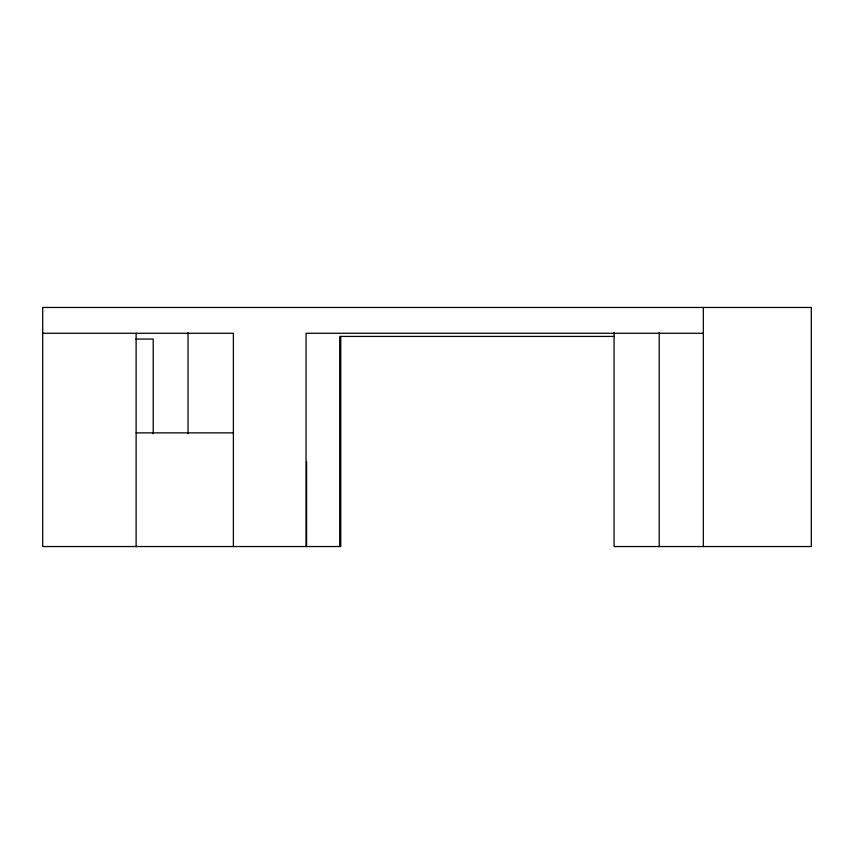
<?xml version="1.0" encoding="UTF-8"?>
<svg xmlns="http://www.w3.org/2000/svg" width="854" height="854" viewBox="0 0 854 854"><rect width="100%" height="100%" fill="white"/><g stroke="black" fill="none" stroke-linecap="round" stroke-linejoin="round"><path stroke-width="1.28" d="M42.7 333.263L233.388 333.263L233.388 546.539M703.322 333.263L306.052 333.263L306.052 546.539M614.079 336.423L339.711 336.423L339.711 546.539M135.893 339.059L153.197 339.059L153.197 433.747M136.117 432.871L233.388 432.871M703.322 307.461L703.322 546.539M659.213 332.697L659.213 546.539M614.079 332.473L614.079 546.539L811.3 546.539L811.3 307.461L42.7 307.461L42.7 546.539L340.757 546.539L340.757 336.423M306.586 461.758L306.586 546.539M188.04 332.761L188.04 433.672M136.117 333.263L136.117 546.539"/></g></svg>
